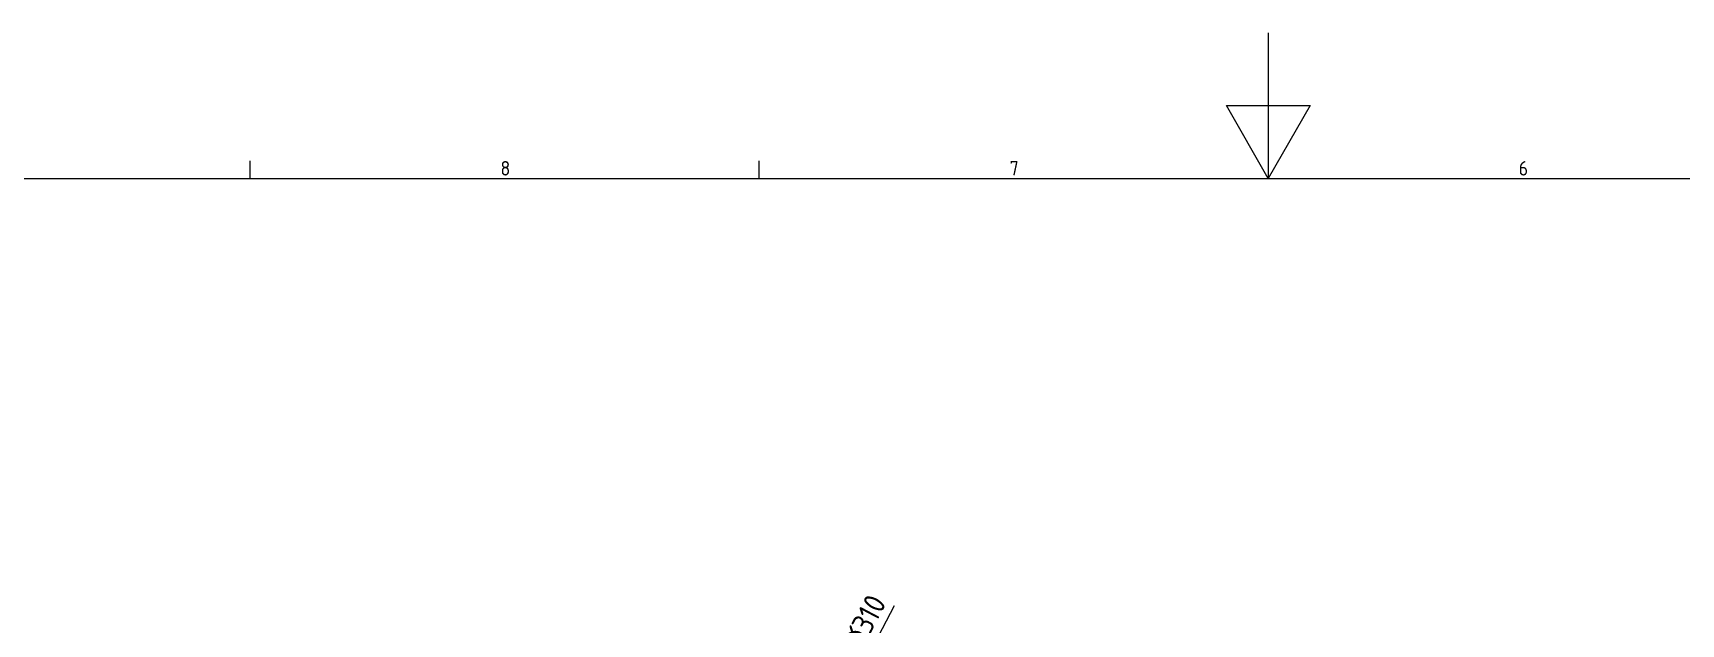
# Model space of a CAD drawing. Header units: millimetres. Extents: x 0 to 4205, y 0 to 2970.
# Drawn here: x 1252 to 2387, y 2563 to 2970 of the extents above; entities that cross this region are included whole.
import ezdxf

# ---------------------------------------------------------------- set-up
doc = ezdxf.new("R2010")
doc.units = ezdxf.units.MM
doc.header["$LTSCALE"] = 5
doc.layers.get('0').update_dxf_attribs({"color": 3, "lineweight": 25})
doc.layers.add('경계(ISO)', color=7, linetype='Continuous', lineweight=25)
doc.layers.add('치수(ISO)', color=2, linetype='Continuous', lineweight=25)
doc.styles.add('문자 텍스트_PSTEK_POSCO', font='isocp.shx')
doc.styles.add('치수 텍스트_PSTEK_POSCO', font='isocp.shx')
doc.dimstyles.new('치수_PSTEK_POSCO', dxfattribs={"dimscale": 5, "dimtxt": 3, "dimasz": 2, "dimexe": 2, "dimexo": 2.5, "dimgap": 1, "dimtad": 1, "dimrnd": 1e-08, "dimdsep": 46, "dimtxsty": '치수 텍스트_PSTEK_POSCO', "dimcen": 0.09, "dimdle": 10, "dimclrd": 7, "dimclre": 7, "dimclrt": 2, "dimadec": 1, "dimazin": 2, "dimtfac": 1, "dimtmove": 0, "dimatfit": 3, "dimfxl": 0, "dimtolj": 1, "dimlwd": -1, "dimlwe": -1, "dimarcsym": 0})

# ---------------------------------------------------------------- blocks, each defined once
blk = doc.blocks.new('경계 Default Border')
at = {"layer": '경계(ISO)'}
for p, q in [((280.33, 574), (280.33, 576.4)), ((350.42, 574), (350.42, 576.4))]:
    blk.add_line(p, q, dxfattribs=at)
at = {"layer": '경계(ISO)', "flags": 128}
for points in [[(420.5, 594), (420.5, 574), (414.73, 584), (426.27, 584), (420.5, 574)], [(20, 20), (20, 574), (821, 574), (821, 20), (20, 20)]]:
    blk.add_lwpolyline(points, dxfattribs=at)
at = {"layer": '경계(ISO)', "color": 2, "char_height": 2, "attachment_point": 7, "style": '문자 텍스트_PSTEK_POSCO'}
for s, insert in [('8', (314.8, 574.38)), ('7', (384.89, 574.4)), ('6', (454.97, 574.38))]:
    blk.add_mtext(s, dxfattribs=dict(at, insert=insert))
blk = doc.blocks.new('*D40')
at = {"layer": 'Defpoints', "color": 0, "transparency": 16777216}
for p in [(1796.5, 2483.7), (1651.9, 2209.6)]:
    blk.add_point(p, dxfattribs=at)
at = {"layer": '치수(ISO)', "color": 7, "transparency": 16777216}
for p, q in [((1796.5, 2483.7), (1845.3, 2576.1)), ((1656.5, 2218.4), (1791.9, 2474.9))]:
    blk.add_line(p, q, dxfattribs=at)
for points in [[(1790.4, 2475.7), (1793.3, 2474.1), (1796.5, 2483.7)], [(1655.1, 2219.2), (1658, 2217.6), (1651.9, 2209.6)]]:
    blk.add_solid(points, dxfattribs=at)
at = {"layer": '치수(ISO)', "color": 2, "transparency": 16777216, "insert": (1814.4, 2544.4), "char_height": 15, "attachment_point": 4, "rotation": 62.1853, "style": '치수 텍스트_PSTEK_POSCO'}
blk.add_mtext('\\A1;∅310', dxfattribs=at)

msp = doc.modelspace()

# ---------------------------------------------------------------- block references
at = {"xscale": 5, "yscale": 5, "zscale": 5}
msp.add_blockref('경계 Default Border', (0, 0), dxfattribs=at)

# ---------------------------------------------------------------- dimensions: what is measured, and where the dimension line sits
at = {"layer": '치수(ISO)', "color": 7}
dim = msp.add_diameter_dim_2p(p1=(1651.8785, 2209.5527), p2=(1796.5288, 2483.7356), dimstyle='치수_PSTEK_POSCO', override={"dimdec": 2, "dimlfac": 1, "dimtp": 0, "dimtm": 0, "dimtdec": 2, "dimatfit": 2}, dxfattribs=at)
dim.commit()
dim.dimension.update_dxf_attribs({"geometry": '*D40', "text_midpoint": (1834.1959, 2555.1331), "dimtype": 163})

doc.saveas('drawing.dxf')
